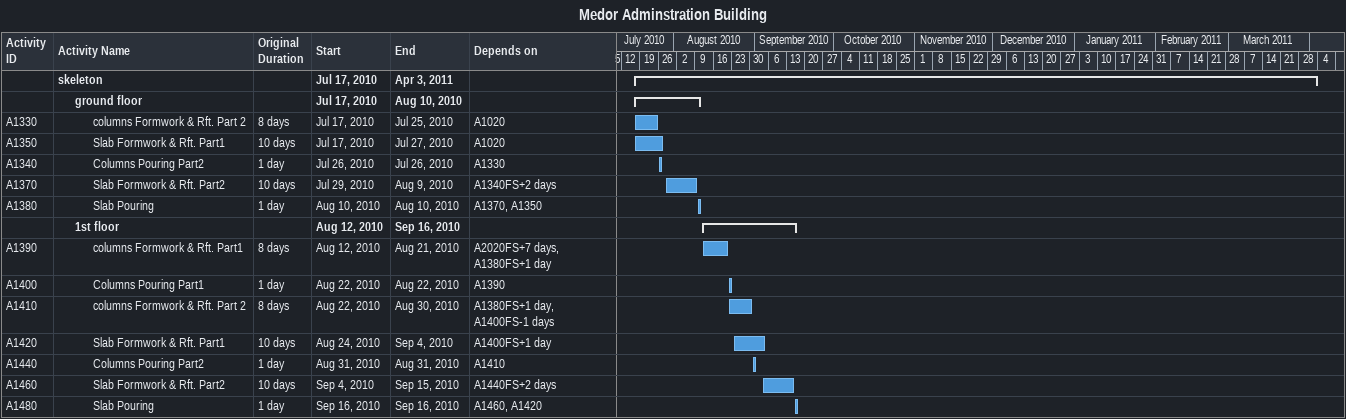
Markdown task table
Medor Adminstration Building

| ID | Level | Task | Original duration | Start | Finish | Predecessors |
|---|---|---|---|---|---|---|
|  | 1 | **skeleton** |  | 2010-07-17 | 2011-04-03 |  |
|  | 2 | **ground floor** |  | 2010-07-17 | 2010-08-10 |  |
| A1330 | 3 | columns Formwork & Rft. Part 2 | 8d | 2010-07-17 | 2010-07-25 | A1020 |
| A1350 | 3 | Slab Formwork & Rft. Part1 | 10d | 2010-07-17 | 2010-07-27 | A1020 |
| A1340 | 3 | Columns Pouring Part2 | 1d | 2010-07-26 | 2010-07-26 | A1330 |
| A1370 | 3 | Slab Formwork & Rft. Part2 | 10d | 2010-07-29 | 2010-08-09 | A1340FS+2d |
| A1380 | 3 | Slab Pouring | 1d | 2010-08-10 | 2010-08-10 | A1370, A1350 |
|  | 2 | **1st floor** |  | 2010-08-12 | 2010-09-16 |  |
| A1390 | 3 | columns Formwork & Rft. Part1 | 8d | 2010-08-12 | 2010-08-21 | A2020FS+7d, A1380FS+1d |
| A1400 | 3 | Columns Pouring Part1 | 1d | 2010-08-22 | 2010-08-22 | A1390 |
| A1410 | 3 | columns Formwork & Rft. Part 2 | 8d | 2010-08-22 | 2010-08-30 | A1380FS+1d, A1400FS-1d |
| A1420 | 3 | Slab Formwork & Rft. Part1 | 10d | 2010-08-24 | 2010-09-04 | A1400FS+1d |
| A1440 | 3 | Columns Pouring Part2 | 1d | 2010-08-31 | 2010-08-31 | A1410 |
| A1460 | 3 | Slab Formwork & Rft. Part2 | 10d | 2010-09-04 | 2010-09-15 | A1440FS+2d |
| A1480 | 3 | Slab Pouring | 1d | 2010-09-16 | 2010-09-16 | A1460, A1420 |
